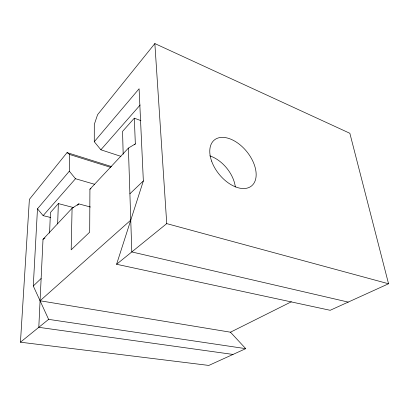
<?xml version="1.0" encoding="UTF-8"?>
<svg xmlns="http://www.w3.org/2000/svg" width="409" height="409" viewBox="0 0 409 409"><rect width="100%" height="100%" fill="white"/><g stroke="black" fill="none" stroke-linecap="round" stroke-linejoin="round"><path stroke-width="0.61" d="M94.275 141.718L94.295 124.397L97.593 114.668L154.853 43.569L349.853 133.288L388.55 283.769L330.17 310.293L116.596 264.265L143.349 180.936L139.091 88.773L94.275 141.718L100.88 149.791L120.916 156.356M140.895 120.624L134.316 118.175L135.338 143.891L128.4 148.094L89.924 189.203L89.694 232.148L71.176 249.822L72.086 208.258L78.784 203.892L90.486 207.02M245.732 348.657L48.615 319.368L33.282 285.993L37.48 208.815L69.315 171.202L69.74 154.53L67.045 152.608L29.387 199.372L20.45 342.2L208.81 365.431L245.732 348.657L230.471 332.2L40.072 300.773L130.762 220.139M57.654 223.866L58.359 203.6L73.784 207.644M49.571 233.094L50.435 212.516L58.359 203.6M72.086 208.258L43.011 239.326L38.799 327.323L232.997 354.439M37.48 208.815L43.129 215.64L75.501 178.728L94.515 184.265M100.88 149.791L140.164 104.995M134.316 118.175L122.557 131.401L123.181 154.188M77.48 205.272L78.784 203.892M134.479 144.812L135.338 143.891M33.282 285.993L41.135 278.498M129.898 193.774L143.349 180.936M20.45 342.2L48.615 319.368M116.596 264.265L166.739 223.616L388.55 283.769M43.011 239.326L45.005 237.982M89.924 189.203L90.967 188.539M230.471 332.2L291.351 301.781M348.217 302.093L131.805 251.934L128.4 148.094M43.129 215.64L50.568 217.476M69.74 154.53L110.537 167.301M67.045 152.608L111.422 166.55M69.315 171.202L75.501 178.728M154.853 43.569L166.739 223.616M209.786 155.87A28.405 18.083 50.9 0 1 235.323 186.964M211.596 161.069A29.56 17.884 51.1 0 0 251.469 186.003A29.56 17.884 51.1 0 0 235.824 141.78A29.56 17.884 51.1 0 0 211.596 161.069"/></g></svg>
